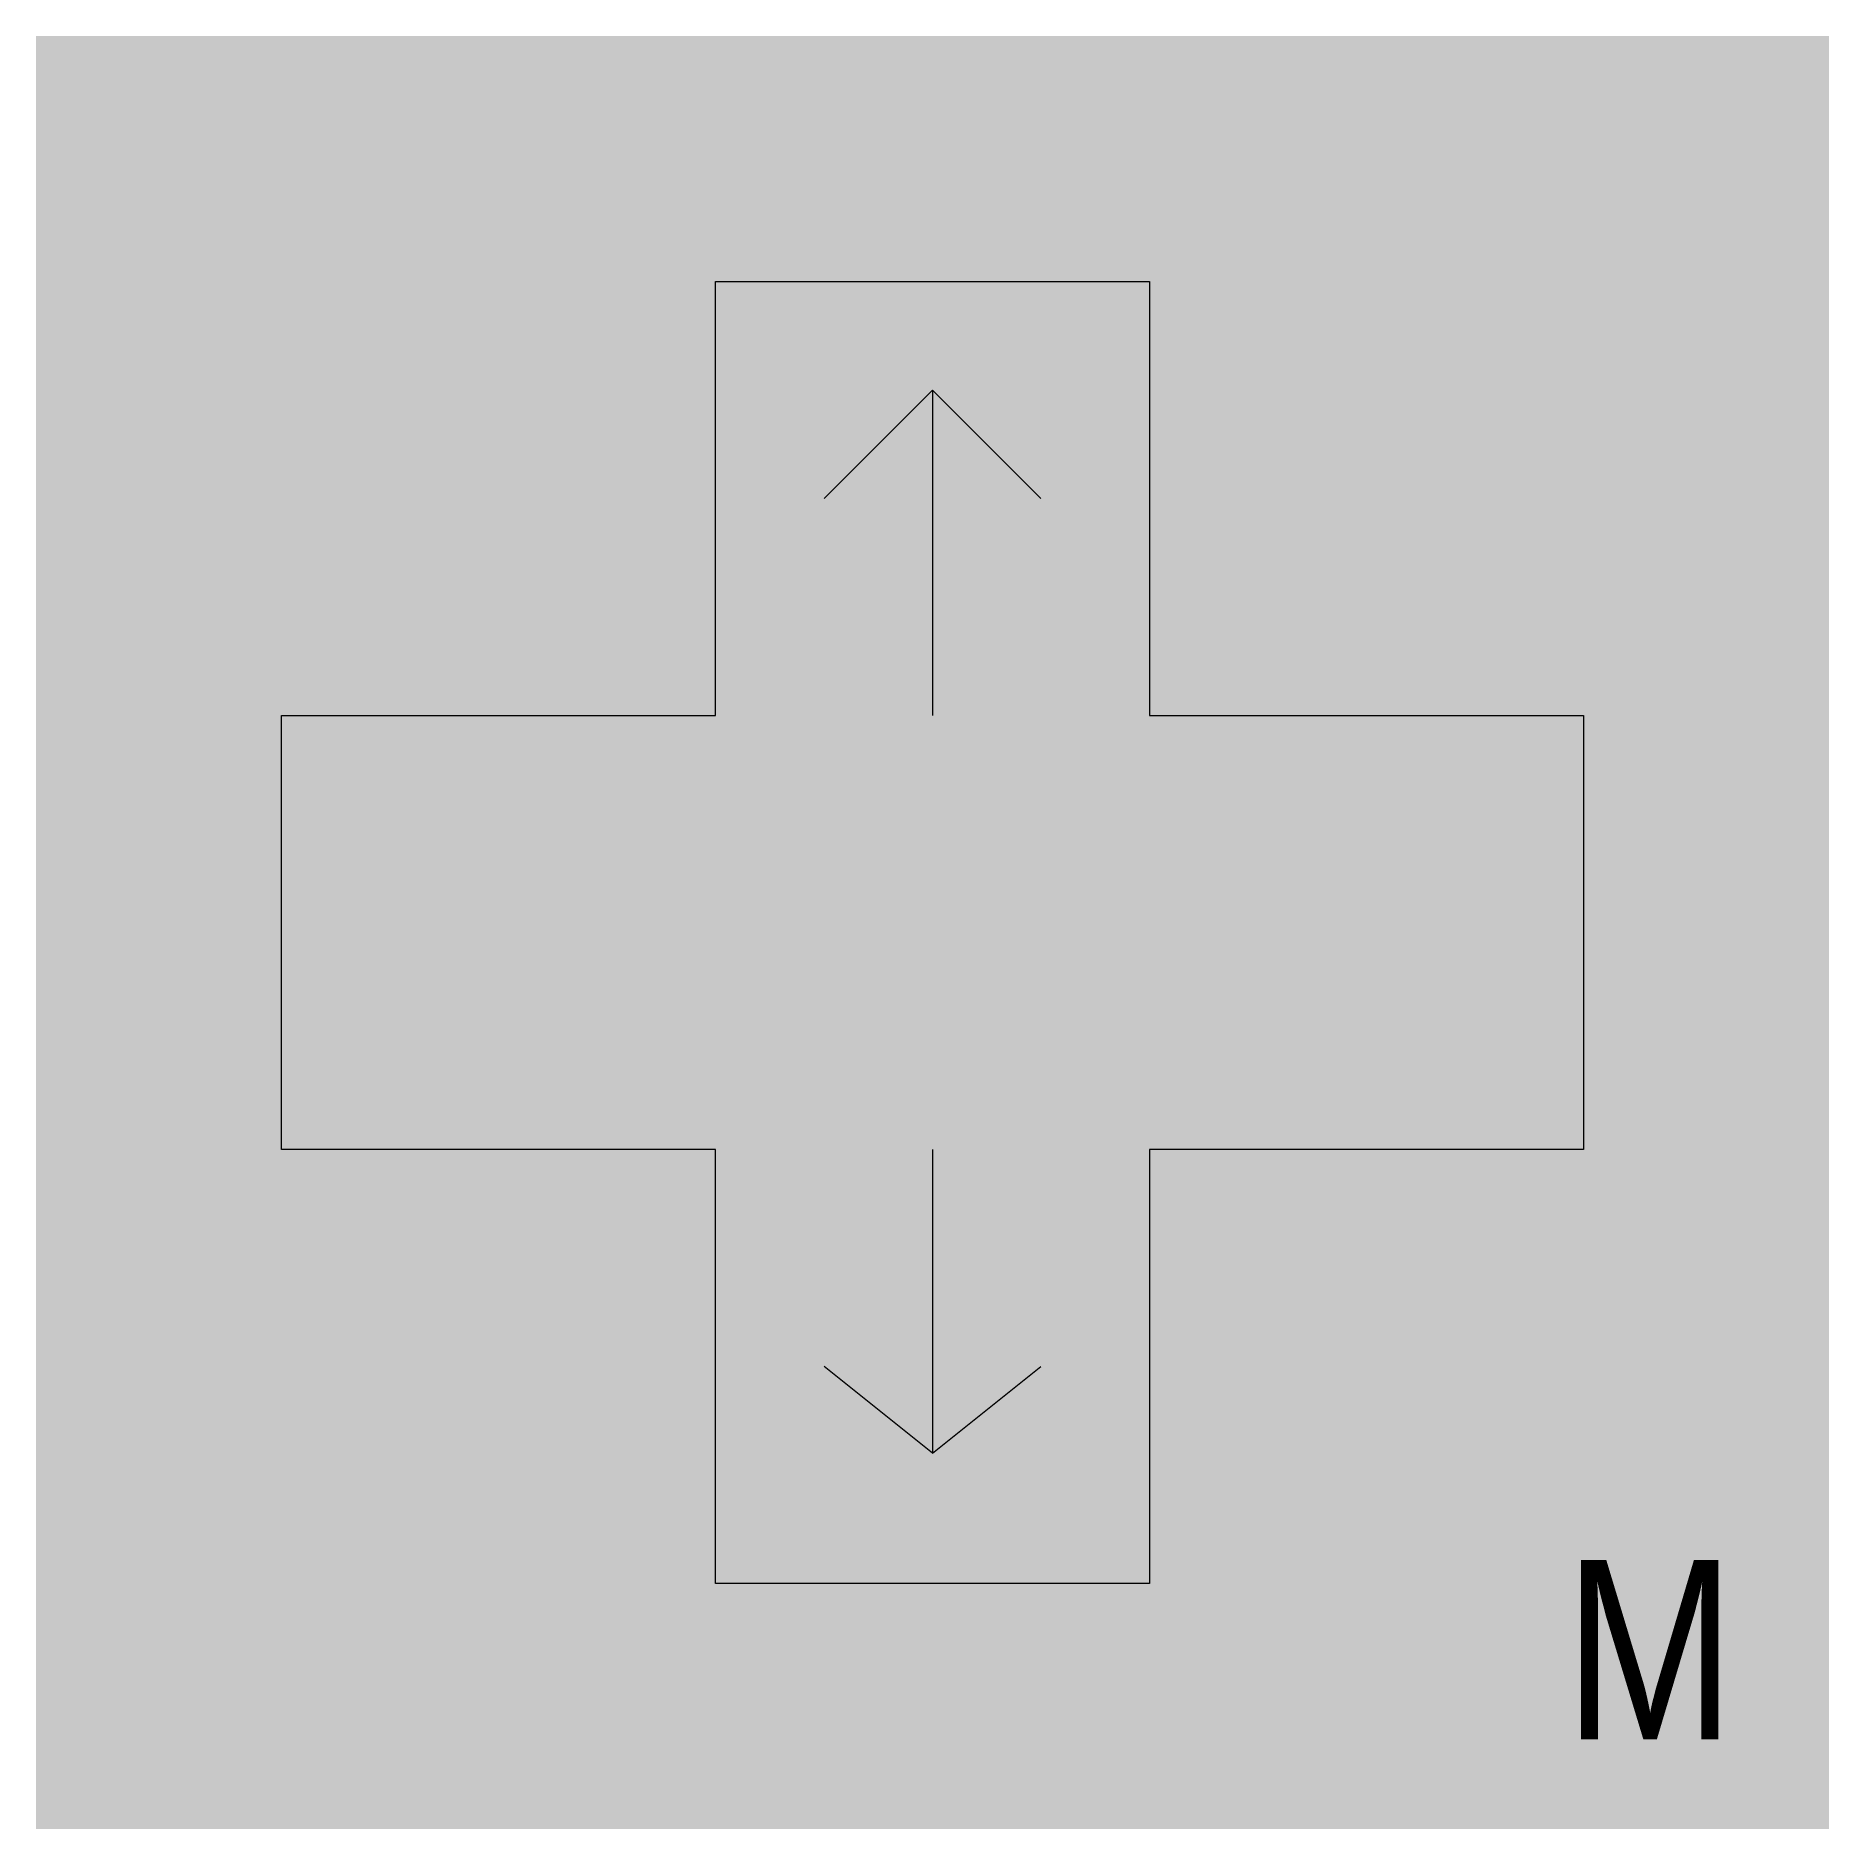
# Model space of a CAD drawing. Header units: millimetres. Extents: x -10 to 0, y 0 to 10.
import ezdxf

# ---------------------------------------------------------------- set-up
doc = ezdxf.new("R2010")
doc.units = ezdxf.units.MM
doc.layers.get('0').update_dxf_attribs({"lineweight": 15, "true_color": 0xffffff})
doc.styles.add('textstyle0', font='')
doc.styles.get('textstyle0').set_extended_font_data('Roboto Condensed')

msp = doc.modelspace()

# ---------------------------------------------------------------- hatches: boundary and pattern name
at = {"true_color": 0x000000}
msp.add_hatch(color=7, dxfattribs=at).paths.add_polyline_path([(-10, 0), (-10, 10), (0, 10), (0, 0)])

# ---------------------------------------------------------------- linework, layer by layer
for p, q in [((-6.21, 8.63), (-3.79, 8.63)), ((-6.21, 6.21), (-6.21, 8.63)), ((-3.79, 8.63), (-3.79, 6.21)), ((-5, 8.025), (-5.605, 7.42)), ((-5, 8.025), (-5, 6.21)), ((-5, 8.025), (-4.395, 7.42)), ((-8.63, 6.21), (-6.21, 6.21)), ((-8.63, 3.79), (-8.63, 6.21)), ((-3.79, 6.21), (-1.37, 6.21)), ((-1.37, 6.21), (-1.37, 3.79)), ((-6.21, 3.79), (-8.63, 3.79)), ((-6.21, 1.37), (-6.21, 3.79)), ((-5, 3.79), (-5, 2.096)), ((-3.79, 3.79), (-3.79, 1.37)), ((-1.37, 3.79), (-3.79, 3.79)), ((-5, 2.096), (-5.605, 2.58)), ((-5, 2.096), (-4.395, 2.58)), ((-3.79, 1.37), (-6.21, 1.37))]:
    msp.add_line(p, q)

# ---------------------------------------------------------------- texts
at = {"insert": (-1, 1), "char_height": 1, "attachment_point": 5, "style": 'textstyle0'}
msp.add_mtext('M', dxfattribs=at)

doc.saveas('drawing.dxf')
